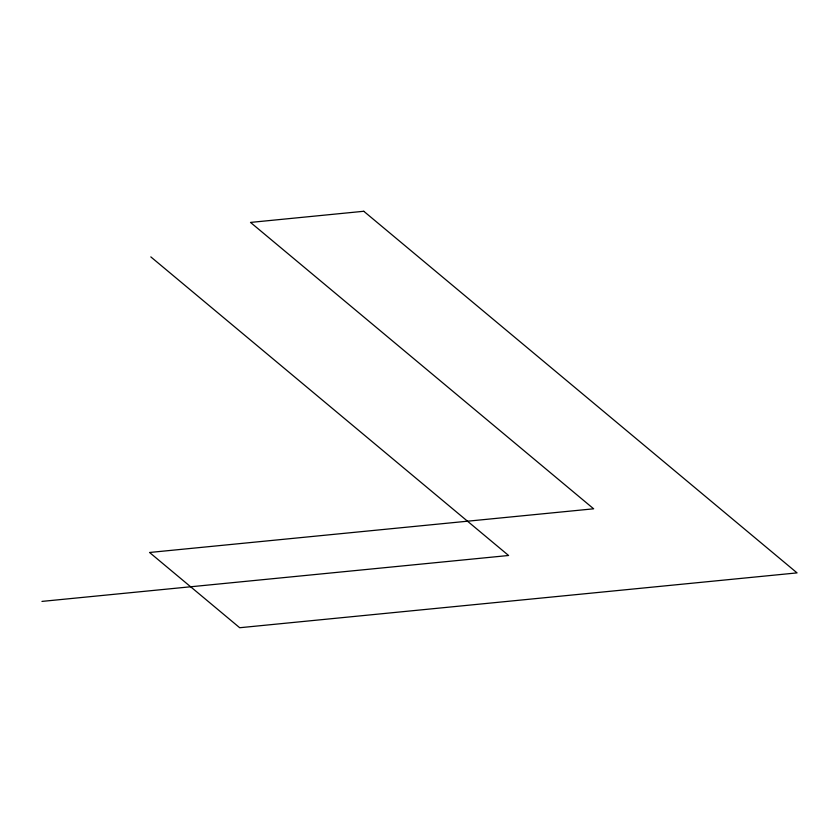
<?xml version="1.0" encoding="UTF-8"?>
<svg xmlns="http://www.w3.org/2000/svg" width="839" height="839" viewBox="0 0 839 839"><rect width="100%" height="100%" fill="white"/><g stroke="black" fill="none" stroke-linecap="round" stroke-linejoin="round"><path stroke-width="1.26" d="M41.95 601.406L508.591 555.491L150.821 256.891M363.78 211.271L250.515 222.419L593.645 508.801L149.562 552.481L239.702 627.729L797.05 572.89L363.78 211.271"/></g></svg>
